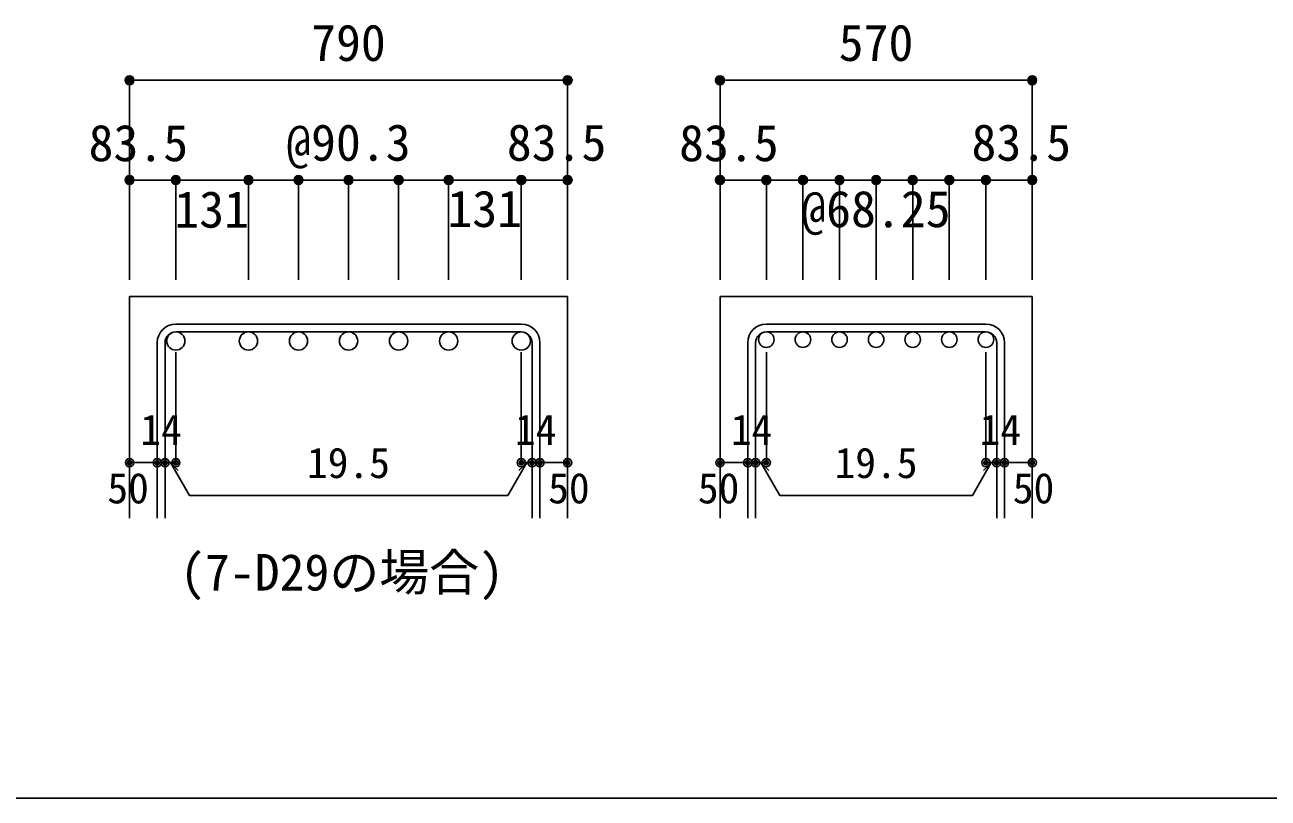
# Model space of a CAD drawing. Units: millimetres at full size, sheet at 1:30. Extents: x -5973 to 5954, y -4195 to 4201.
# Drawn here: x -983 to 1259, y -4195 to -2800 of the extents above; entities that cross this region are included whole.
import ezdxf
from ezdxf.enums import TextEntityAlignment as Align

# ---------------------------------------------------------------- set-up
doc = ezdxf.new("R2010")
doc.units = ezdxf.units.MM
doc.header["$LTSCALE"] = 30
doc.header["$PDMODE"] = 32
doc.header["$PDSIZE"] = 15
for name, color, linetype in [('0-1_躯体線', 2, 'Continuous'), ('0-5_基礎梁筋', 7, 'Continuous'), ('0-6_スタラップ筋', 7, 'Continuous'), ('0-7_文字', 4, 'Continuous'), ('0-D_寸法', 4, 'Continuous'), ('F-0_枠', 6, 'Continuous')]:
    doc.layers.add(name, color=color, linetype=linetype)
doc.styles.add('ＭＳ ゴシック', font='')
doc.styles.get('ＭＳ ゴシック').set_extended_font_data('MS Gothic')

msp = doc.modelspace()

# ---------------------------------------------------------------- linework, layer by layer
at = {"layer": '0-1_躯体線'}
for p, q in [((-794.05, -3289.89), (-794.05, -3689.89)), ((-794.05, -3289.89), (-4.05, -3289.89)), ((-4.05, -3289.89), (-4.05, -3689.89)), ((270.94, -3289.89), (270.94, -3689.89)), ((270.94, -3289.89), (833.94, -3289.89)), ((833.94, -3289.89), (833.94, -3689.89))]:
    msp.add_line(p, q, dxfattribs=at)
at = {"layer": '0-5_基礎梁筋', "color": 3}
for centre, radius in [((-710.55, -3370.39), 16.5), ((-579.55, -3370.39), 16.5), ((-489.29, -3370.39), 16.5), ((-399.05, -3370.39), 16.5), ((-308.77, -3370.39), 16.5), ((-218.51, -3370.39), 16.5), ((-87.55, -3370.39), 16.5), ((354.44, -3367.89), 14), ((420.44, -3367.89), 14), ((486.44, -3367.89), 14), ((552.44, -3367.89), 14), ((618.44, -3367.89), 14), ((684.44, -3367.89), 14), ((750.44, -3367.89), 14)]:
    msp.add_circle(centre, radius, dxfattribs=at)
at = {"layer": '0-6_スタラップ筋'}
for p, q in [((-87.55, -3339.89), (-710.55, -3339.89)), ((750.44, -3339.89), (354.44, -3339.89)), ((-87.55, -3353.89), (-710.55, -3353.89)), ((750.44, -3353.89), (354.44, -3353.89)), ((-744.05, -3373.39), (-744.05, -3689.89)), ((-730.05, -3373.39), (-730.05, -3689.89)), ((-68.05, -3373.39), (-68.05, -3689.89)), ((-54.05, -3373.39), (-54.05, -3689.89)), ((320.94, -3373.39), (320.94, -3689.89)), ((334.94, -3373.39), (334.94, -3689.89)), ((769.94, -3373.39), (769.94, -3689.89)), ((783.94, -3373.39), (783.94, -3689.89))]:
    msp.add_line(p, q, dxfattribs=at)
for centre, radius, start, end in [((-710.55, -3373.39), 33.5, 90, 180), ((-87.55, -3373.39), 33.5, 0, 90), ((354.44, -3373.39), 33.5, 90, 180), ((750.44, -3373.39), 33.5, 0, 90), ((-710.55, -3373.39), 19.5, 90, 180), ((-87.55, -3373.39), 19.5, 0, 90), ((354.44, -3373.39), 19.5, 90, 180), ((750.44, -3373.39), 19.5, 0, 90)]:
    msp.add_arc(centre, radius, start, end, dxfattribs=at)
at = {"layer": '0-D_寸法'}
for p, q in [((-794.05, -2899.89), (-794.05, -3079.89)), ((-794.05, -2899.89), (-4.05, -2899.89)), ((-4.05, -2899.89), (-4.05, -3079.89)), ((270.94, -2899.89), (270.94, -3079.89)), ((270.94, -2899.89), (833.94, -2899.89)), ((833.94, -2899.89), (833.94, -3079.89)), ((-710.55, -3079.89), (-794.05, -3079.89)), ((-794.05, -3079.89), (-794.05, -3259.89)), ((-399.05, -3079.89), (-710.55, -3079.89)), ((-710.55, -3079.89), (-710.55, -3259.89)), ((-579.55, -3079.89), (-579.55, -3259.89)), ((-489.29, -3079.89), (-489.29, -3259.89)), ((-399.05, -3079.89), (-399.05, -3259.89)), ((-87.55, -3079.89), (-399.05, -3079.89)), ((-308.77, -3079.89), (-308.77, -3259.89)), ((-218.51, -3079.89), (-218.51, -3259.89)), ((-4.05, -3079.89), (-87.55, -3079.89)), ((-87.55, -3079.89), (-87.55, -3259.89)), ((-4.05, -3079.89), (-4.05, -3259.89)), ((354.44, -3079.89), (270.94, -3079.89)), ((270.94, -3079.89), (270.94, -3259.89)), ((552.44, -3079.89), (354.44, -3079.89)), ((354.44, -3079.89), (354.44, -3259.89)), ((420.44, -3079.89), (420.44, -3259.89)), ((486.44, -3079.89), (486.44, -3259.89)), ((552.44, -3079.89), (552.44, -3259.89)), ((750.44, -3079.89), (552.44, -3079.89)), ((618.44, -3079.89), (618.44, -3259.89)), ((684.44, -3079.89), (684.44, -3259.89)), ((833.94, -3079.89), (750.44, -3079.89)), ((750.44, -3079.89), (750.44, -3259.89)), ((833.94, -3079.89), (833.94, -3259.89)), ((-710.55, -3589.89), (-710.55, -3390.56)), ((-87.55, -3589.89), (-87.55, -3390.56)), ((354.44, -3589.89), (354.44, -3390.56)), ((750.44, -3589.89), (750.44, -3390.56)), ((-794.05, -3589.89), (-744.05, -3589.89)), ((-744.05, -3589.89), (-710.55, -3589.89)), ((-720.3, -3589.89), (-706.16, -3604.04)), ((-720.3, -3589.89), (-686.08, -3649.17)), ((-77.8, -3589.89), (-112.02, -3649.17)), ((-77.8, -3589.89), (-91.94, -3604.04)), ((-87.55, -3589.89), (-4.05, -3589.89)), ((-68.05, -3589.89), (-54.05, -3589.89)), ((270.94, -3589.89), (320.94, -3589.89)), ((320.94, -3589.89), (354.44, -3589.89)), ((344.69, -3589.89), (358.83, -3604.04)), ((344.69, -3589.89), (378.91, -3649.17)), ((760.19, -3589.89), (725.96, -3649.17)), ((760.19, -3589.89), (746.04, -3604.04)), ((750.44, -3589.89), (833.94, -3589.89)), ((769.94, -3589.89), (783.94, -3589.89)), ((-686.08, -3649.17), (-112.02, -3649.17)), ((378.91, -3649.17), (725.96, -3649.17))]:
    msp.add_line(p, q, dxfattribs=at)
for points in [[(-4.05, -2899.89), (-4.05, -3079.89), (-4.05, -3259.89)], [(833.94, -2899.89), (833.94, -3079.89), (833.94, -3259.89)]]:
    msp.add_lwpolyline(points, dxfattribs=at)
for centre, radius in [((-794.05, -2899.89), 8), ((-4.05, -2899.89), 8), ((270.94, -2899.89), 8), ((833.94, -2899.89), 8), ((-794.05, -2899.89), 7.2), ((-794.05, -2899.89), 6.4), ((-794.05, -2899.89), 5.6), ((-794.05, -2899.89), 4.8), ((-794.05, -2899.89), 4), ((-794.05, -2899.89), 3.2), ((-794.05, -2899.89), 2.4), ((-794.05, -2899.89), 1.6), ((-794.05, -2899.89), 0.8), ((-4.05, -2899.89), 7.2), ((-4.05, -2899.89), 6.4), ((-4.05, -2899.89), 5.6), ((-4.05, -2899.89), 4.8), ((-4.05, -2899.89), 4), ((-4.05, -2899.89), 3.2), ((-4.05, -2899.89), 2.4), ((-4.05, -2899.89), 1.6), ((-4.05, -2899.89), 0.8), ((270.94, -2899.89), 7.2), ((270.94, -2899.89), 6.4), ((270.94, -2899.89), 5.6), ((270.94, -2899.89), 4.8), ((270.94, -2899.89), 4), ((270.94, -2899.89), 3.2), ((270.94, -2899.89), 2.4), ((270.94, -2899.89), 1.6), ((270.94, -2899.89), 0.8), ((833.94, -2899.89), 7.2), ((833.94, -2899.89), 6.4), ((833.94, -2899.89), 5.6), ((833.94, -2899.89), 4.8), ((833.94, -2899.89), 4), ((833.94, -2899.89), 3.2), ((833.94, -2899.89), 2.4), ((833.94, -2899.89), 1.6), ((833.94, -2899.89), 0.8), ((-794.05, -3079.89), 8), ((-710.55, -3079.89), 8), ((-579.55, -3079.89), 8), ((-489.29, -3079.89), 8), ((-399.05, -3079.89), 8), ((-308.77, -3079.89), 8), ((-218.51, -3079.89), 8), ((-87.55, -3079.89), 8), ((-4.05, -3079.89), 8), ((270.94, -3079.89), 8), ((354.44, -3079.89), 8), ((420.44, -3079.89), 8), ((486.44, -3079.89), 8), ((552.44, -3079.89), 8), ((618.44, -3079.89), 8), ((684.44, -3079.89), 8), ((750.44, -3079.89), 8), ((833.94, -3079.89), 8), ((-794.05, -3079.89), 7.2), ((-794.05, -3079.89), 6.4), ((-794.05, -3079.89), 5.6), ((-794.05, -3079.89), 4.8), ((-794.05, -3079.89), 4), ((-794.05, -3079.89), 3.2), ((-794.05, -3079.89), 2.4), ((-794.05, -3079.89), 1.6), ((-794.05, -3079.89), 0.8), ((-710.55, -3079.89), 7.2), ((-710.55, -3079.89), 6.4), ((-710.55, -3079.89), 5.6), ((-710.55, -3079.89), 4.8), ((-710.55, -3079.89), 4), ((-710.55, -3079.89), 3.2), ((-710.55, -3079.89), 2.4), ((-710.55, -3079.89), 1.6), ((-710.55, -3079.89), 0.8), ((-579.55, -3079.89), 7.2), ((-579.55, -3079.89), 6.4), ((-579.55, -3079.89), 5.6), ((-579.55, -3079.89), 4.8), ((-579.55, -3079.89), 4), ((-579.55, -3079.89), 3.2), ((-579.55, -3079.89), 2.4), ((-579.55, -3079.89), 1.6), ((-579.55, -3079.89), 0.8), ((-489.29, -3079.89), 7.2), ((-489.29, -3079.89), 6.4), ((-489.29, -3079.89), 5.6), ((-489.29, -3079.89), 4.8), ((-489.29, -3079.89), 4), ((-489.29, -3079.89), 3.2), ((-489.29, -3079.89), 2.4), ((-489.29, -3079.89), 1.6), ((-489.29, -3079.89), 0.8), ((-399.05, -3079.89), 7.2), ((-399.05, -3079.89), 6.4), ((-399.05, -3079.89), 5.6), ((-399.05, -3079.89), 4.8), ((-399.05, -3079.89), 4), ((-399.05, -3079.89), 3.2), ((-399.05, -3079.89), 2.4), ((-399.05, -3079.89), 1.6), ((-399.05, -3079.89), 0.8), ((-308.77, -3079.89), 7.2), ((-308.77, -3079.89), 6.4), ((-308.77, -3079.89), 5.6), ((-308.77, -3079.89), 4.8), ((-308.77, -3079.89), 4), ((-308.77, -3079.89), 3.2), ((-308.77, -3079.89), 2.4), ((-308.77, -3079.89), 1.6), ((-308.77, -3079.89), 0.8), ((-218.51, -3079.89), 7.2), ((-218.51, -3079.89), 6.4), ((-218.51, -3079.89), 5.6), ((-218.51, -3079.89), 4.8), ((-218.51, -3079.89), 4), ((-218.51, -3079.89), 3.2), ((-218.51, -3079.89), 2.4), ((-218.51, -3079.89), 1.6), ((-218.51, -3079.89), 0.8), ((-87.55, -3079.89), 7.2), ((-87.55, -3079.89), 6.4), ((-87.55, -3079.89), 5.6), ((-87.55, -3079.89), 4.8), ((-87.55, -3079.89), 4), ((-87.55, -3079.89), 3.2), ((-87.55, -3079.89), 2.4), ((-87.55, -3079.89), 1.6), ((-87.55, -3079.89), 0.8), ((-4.05, -3079.89), 7.2), ((-4.05, -3079.89), 6.4), ((-4.05, -3079.89), 5.6), ((-4.05, -3079.89), 4.8), ((-4.05, -3079.89), 4), ((-4.05, -3079.89), 3.2), ((-4.05, -3079.89), 2.4), ((-4.05, -3079.89), 1.6), ((-4.05, -3079.89), 0.8), ((270.94, -3079.89), 7.2), ((270.94, -3079.89), 6.4), ((270.94, -3079.89), 5.6), ((270.94, -3079.89), 4.8), ((270.94, -3079.89), 4), ((270.94, -3079.89), 3.2), ((270.94, -3079.89), 2.4), ((270.94, -3079.89), 1.6), ((270.94, -3079.89), 0.8), ((354.44, -3079.89), 7.2), ((354.44, -3079.89), 6.4), ((354.44, -3079.89), 5.6), ((354.44, -3079.89), 4.8), ((354.44, -3079.89), 4), ((354.44, -3079.89), 3.2), ((354.44, -3079.89), 2.4), ((354.44, -3079.89), 1.6), ((354.44, -3079.89), 0.8), ((420.44, -3079.89), 7.2), ((420.44, -3079.89), 6.4), ((420.44, -3079.89), 5.6), ((420.44, -3079.89), 4.8), ((420.44, -3079.89), 4), ((420.44, -3079.89), 3.2), ((420.44, -3079.89), 2.4), ((420.44, -3079.89), 1.6), ((420.44, -3079.89), 0.8), ((486.44, -3079.89), 7.2), ((486.44, -3079.89), 6.4), ((486.44, -3079.89), 5.6), ((486.44, -3079.89), 4.8), ((486.44, -3079.89), 4), ((486.44, -3079.89), 3.2), ((486.44, -3079.89), 2.4), ((486.44, -3079.89), 1.6), ((486.44, -3079.89), 0.8), ((552.44, -3079.89), 7.2), ((552.44, -3079.89), 6.4), ((552.44, -3079.89), 5.6), ((552.44, -3079.89), 4.8), ((552.44, -3079.89), 4), ((552.44, -3079.89), 3.2), ((552.44, -3079.89), 2.4), ((552.44, -3079.89), 1.6), ((552.44, -3079.89), 0.8), ((618.44, -3079.89), 7.2), ((618.44, -3079.89), 6.4), ((618.44, -3079.89), 5.6), ((618.44, -3079.89), 4.8), ((618.44, -3079.89), 4), ((618.44, -3079.89), 3.2), ((618.44, -3079.89), 2.4), ((618.44, -3079.89), 1.6), ((618.44, -3079.89), 0.8), ((684.44, -3079.89), 7.2), ((684.44, -3079.89), 6.4), ((684.44, -3079.89), 5.6), ((684.44, -3079.89), 4.8), ((684.44, -3079.89), 4), ((684.44, -3079.89), 3.2), ((684.44, -3079.89), 2.4), ((684.44, -3079.89), 1.6), ((684.44, -3079.89), 0.8), ((750.44, -3079.89), 7.2), ((750.44, -3079.89), 6.4), ((750.44, -3079.89), 5.6), ((750.44, -3079.89), 4.8), ((750.44, -3079.89), 4), ((750.44, -3079.89), 3.2), ((750.44, -3079.89), 2.4), ((750.44, -3079.89), 1.6), ((750.44, -3079.89), 0.8), ((833.94, -3079.89), 7.2), ((833.94, -3079.89), 6.4), ((833.94, -3079.89), 5.6), ((833.94, -3079.89), 4.8), ((833.94, -3079.89), 4), ((833.94, -3079.89), 3.2), ((833.94, -3079.89), 2.4), ((833.94, -3079.89), 1.6), ((833.94, -3079.89), 0.8), ((-794.05, -3589.89), 4), ((-794.05, -3589.89), 3.6), ((-794.05, -3589.89), 3.2), ((-794.05, -3589.89), 2.8), ((-794.05, -3589.89), 2.4), ((-744.05, -3589.89), 4), ((-744.05, -3589.89), 3.6), ((-744.05, -3589.89), 3.2), ((-744.05, -3589.89), 2.8), ((-744.05, -3589.89), 2.4), ((-730.05, -3589.89), 4), ((-730.05, -3589.89), 3.6), ((-730.05, -3589.89), 3.2), ((-730.05, -3589.89), 2.8), ((-730.05, -3589.89), 2.4), ((-710.55, -3589.89), 4), ((-710.55, -3589.89), 3.6), ((-710.55, -3589.89), 3.2), ((-710.55, -3589.89), 2.8), ((-710.55, -3589.89), 2.4), ((-87.55, -3589.89), 4), ((-87.55, -3589.89), 3.6), ((-87.55, -3589.89), 3.2), ((-87.55, -3589.89), 2.8), ((-87.55, -3589.89), 2.4), ((-68.05, -3589.89), 4), ((-68.05, -3589.89), 3.6), ((-68.05, -3589.89), 3.2), ((-68.05, -3589.89), 2.8), ((-68.05, -3589.89), 2.4), ((-54.05, -3589.89), 4), ((-54.05, -3589.89), 3.6), ((-54.05, -3589.89), 3.2), ((-54.05, -3589.89), 2.8), ((-54.05, -3589.89), 2.4), ((-4.05, -3589.89), 4), ((-4.05, -3589.89), 3.6), ((-4.05, -3589.89), 3.2), ((-4.05, -3589.89), 2.8), ((-4.05, -3589.89), 2.4), ((270.94, -3589.89), 4), ((270.94, -3589.89), 3.6), ((270.94, -3589.89), 3.2), ((270.94, -3589.89), 2.8), ((270.94, -3589.89), 2.4), ((320.94, -3589.89), 4), ((320.94, -3589.89), 3.6), ((320.94, -3589.89), 3.2), ((320.94, -3589.89), 2.8), ((320.94, -3589.89), 2.4), ((334.94, -3589.89), 4), ((334.94, -3589.89), 3.6), ((334.94, -3589.89), 3.2), ((334.94, -3589.89), 2.8), ((334.94, -3589.89), 2.4), ((354.44, -3589.89), 4), ((354.44, -3589.89), 3.6), ((354.44, -3589.89), 3.2), ((354.44, -3589.89), 2.8), ((354.44, -3589.89), 2.4), ((750.44, -3589.89), 4), ((750.44, -3589.89), 3.6), ((750.44, -3589.89), 3.2), ((750.44, -3589.89), 2.8), ((750.44, -3589.89), 2.4), ((769.94, -3589.89), 4), ((769.94, -3589.89), 3.6), ((769.94, -3589.89), 3.2), ((769.94, -3589.89), 2.8), ((769.94, -3589.89), 2.4), ((783.94, -3589.89), 4), ((783.94, -3589.89), 3.6), ((783.94, -3589.89), 3.2), ((783.94, -3589.89), 2.8), ((783.94, -3589.89), 2.4), ((833.94, -3589.89), 4), ((833.94, -3589.89), 3.6), ((833.94, -3589.89), 3.2), ((833.94, -3589.89), 2.8), ((833.94, -3589.89), 2.4), ((-794.05, -3589.89), 2), ((-794.05, -3589.89), 1.6), ((-794.05, -3589.89), 1.2), ((-794.05, -3589.89), 0.8), ((-794.05, -3589.89), 0.4), ((-744.05, -3589.89), 2), ((-744.05, -3589.89), 1.6), ((-744.05, -3589.89), 1.2), ((-744.05, -3589.89), 0.8), ((-744.05, -3589.89), 0.4), ((-730.05, -3589.89), 2), ((-730.05, -3589.89), 1.6), ((-730.05, -3589.89), 1.2), ((-730.05, -3589.89), 0.8), ((-730.05, -3589.89), 0.4), ((-710.55, -3589.89), 2), ((-710.55, -3589.89), 1.6), ((-710.55, -3589.89), 1.2), ((-710.55, -3589.89), 0.8), ((-710.55, -3589.89), 0.4), ((-87.55, -3589.89), 2), ((-87.55, -3589.89), 1.6), ((-87.55, -3589.89), 1.2), ((-87.55, -3589.89), 0.8), ((-87.55, -3589.89), 0.4), ((-68.05, -3589.89), 2), ((-68.05, -3589.89), 1.6), ((-68.05, -3589.89), 1.2), ((-68.05, -3589.89), 0.8), ((-68.05, -3589.89), 0.4), ((-54.05, -3589.89), 2), ((-54.05, -3589.89), 1.6), ((-54.05, -3589.89), 1.2), ((-54.05, -3589.89), 0.8), ((-54.05, -3589.89), 0.4), ((-4.05, -3589.89), 2), ((-4.05, -3589.89), 1.6), ((-4.05, -3589.89), 1.2), ((-4.05, -3589.89), 0.8), ((-4.05, -3589.89), 0.4), ((270.94, -3589.89), 2), ((270.94, -3589.89), 1.6), ((270.94, -3589.89), 1.2), ((270.94, -3589.89), 0.8), ((270.94, -3589.89), 0.4), ((320.94, -3589.89), 2), ((320.94, -3589.89), 1.6), ((320.94, -3589.89), 1.2), ((320.94, -3589.89), 0.8), ((320.94, -3589.89), 0.4), ((334.94, -3589.89), 2), ((334.94, -3589.89), 1.6), ((334.94, -3589.89), 1.2), ((334.94, -3589.89), 0.8), ((334.94, -3589.89), 0.4), ((354.44, -3589.89), 2), ((354.44, -3589.89), 1.6), ((354.44, -3589.89), 1.2), ((354.44, -3589.89), 0.8), ((354.44, -3589.89), 0.4), ((750.44, -3589.89), 2), ((750.44, -3589.89), 1.6), ((750.44, -3589.89), 1.2), ((750.44, -3589.89), 0.8), ((750.44, -3589.89), 0.4), ((769.94, -3589.89), 2), ((769.94, -3589.89), 1.6), ((769.94, -3589.89), 1.2), ((769.94, -3589.89), 0.8), ((769.94, -3589.89), 0.4), ((783.94, -3589.89), 2), ((783.94, -3589.89), 1.6), ((783.94, -3589.89), 1.2), ((783.94, -3589.89), 0.8), ((783.94, -3589.89), 0.4), ((833.94, -3589.89), 2), ((833.94, -3589.89), 1.6), ((833.94, -3589.89), 1.2), ((833.94, -3589.89), 0.8), ((833.94, -3589.89), 0.4)]:
    msp.add_circle(centre, radius, dxfattribs=at)
at = {"layer": '0-D_寸法', "color": 7}
for p in [(-794.05, -2899.89), (-4.05, -2899.89), (270.94, -2899.89), (833.94, -2899.89), (-794.05, -3079.89), (-710.55, -3079.89), (-579.55, -3079.89), (-489.29, -3079.89), (-399.05, -3079.89), (-308.77, -3079.89), (-218.51, -3079.89), (-87.55, -3079.89), (-4.05, -3079.89), (270.94, -3079.89), (354.44, -3079.89), (420.44, -3079.89), (486.44, -3079.89), (552.44, -3079.89), (618.44, -3079.89), (684.44, -3079.89), (750.44, -3079.89), (833.94, -3079.89), (-794.05, -3589.89), (-744.05, -3589.89), (-730.05, -3589.89), (-710.55, -3589.89), (-87.55, -3589.89), (-68.05, -3589.89), (-54.05, -3589.89), (-4.05, -3589.89), (270.94, -3589.89), (320.94, -3589.89), (334.94, -3589.89), (354.44, -3589.89), (750.44, -3589.89), (769.94, -3589.89), (783.94, -3589.89), (833.94, -3589.89)]:
    msp.add_point(p, dxfattribs=at)
at = {"layer": 'F-0_枠'}
msp.add_line((5954.1, -4195.24), (-5972.88, -4195.24), dxfattribs=at)

# ---------------------------------------------------------------- texts
at = {"layer": '0-7_文字', "color": 7, "style": 'ＭＳ ゴシック'}
msp.add_text('(7-D29の場合)', height=65.98, dxfattribs=at).set_placement((-703, -3840.41), align=Align.BOTTOM_LEFT)
at = {"layer": '0-D_寸法', "style": 'ＭＳ ゴシック'}
for s, height, p in [('790', 65.98, (-466.55, -2884.89)), ('570', 65.98, (484.94, -2884.89)), ('83.5', 65.98, (-867.86, -3065.74)), ('@90.3', 65.98, (-511.55, -3064.89)), ('83.5', 65.98, (-113.55, -3064.89)), ('83.5', 65.98, (197.13, -3065.74)), ('83.5', 65.98, (724.44, -3064.89)), ('131', 65.98, (-713.28, -3185.62)), ('131', 65.98, (-220.82, -3184.44)), ('@68.25', 65.98, (417.44, -3184.89)), ('14', 54.99, (-774.59, -3574.44)), ('14', 54.99, (-99.01, -3574.44)), ('14', 54.99, (290.4, -3574.44)), ('14', 54.99, (738.98, -3574.44)), ('19.5', 54.99, (-474.05, -3634.17)), ('19.5', 54.99, (477.44, -3634.17)), ('50', 54.99, (-834.05, -3679.89)), ('50', 54.99, (-39.05, -3679.89)), ('50', 54.99, (230.94, -3679.89)), ('50', 54.99, (798.94, -3679.89))]:
    msp.add_text(s, height=height, dxfattribs=at).set_placement(p, align=Align.BOTTOM_LEFT)

doc.saveas('drawing.dxf')
